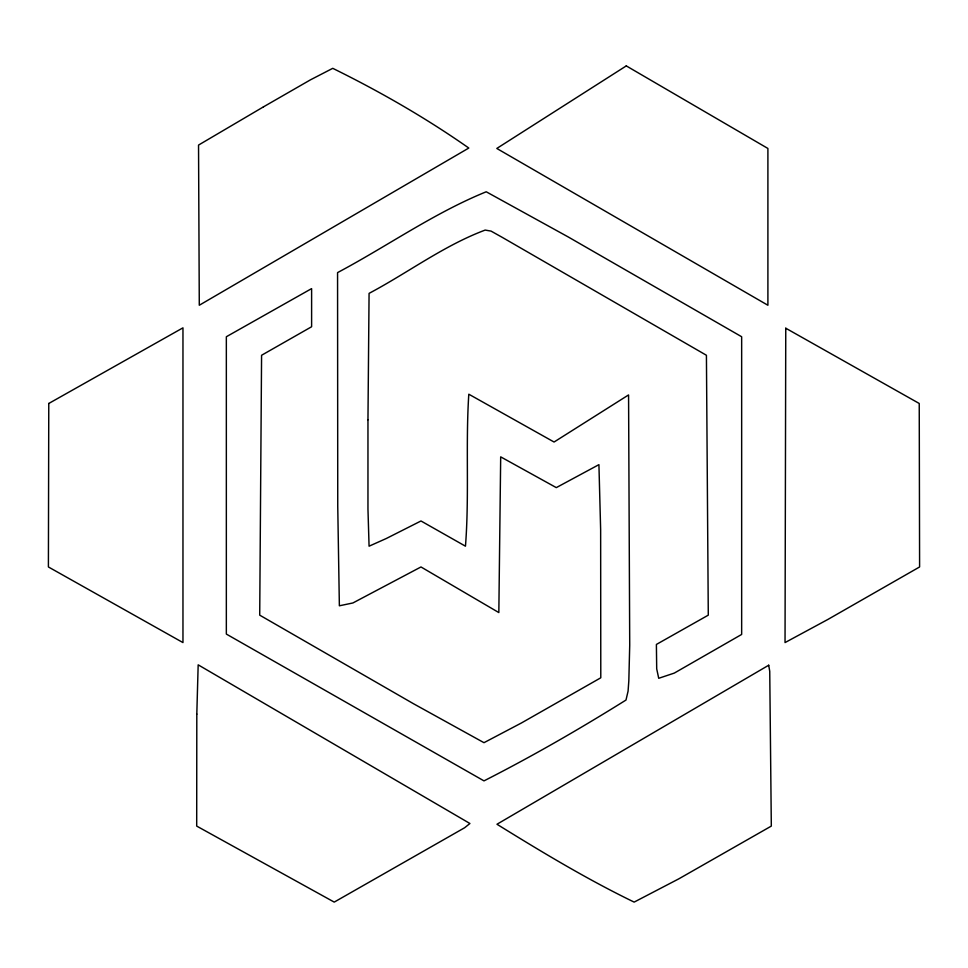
<?xml version="1.0" encoding="UTF-8"?>
<svg xmlns="http://www.w3.org/2000/svg" width="968" height="968" viewBox="0 0 968 968"><rect width="100%" height="100%" fill="white"/><g stroke="black" fill="none" stroke-linecap="round" stroke-linejoin="round"><path stroke-width="1.45" d="M196.806 714.094L196.698 826.091L334.226 902.103L464.664 827.725L469.916 823.502L198.174 664.835L196.806 714.094M48.775 403.474L48.4 566.958L182.964 642.583L182.964 327.837L48.775 403.474M367.961 419.773L367.961 509.12L369.074 546.194L386.268 538.523L420.983 520.978L465.463 546.194C469.395 495.664 465.511 444.784 468.802 394.206L554.071 442.025L628.571 394.932L629.72 645.22L628.825 680.806L628.075 691.164L625.994 700.045C579.832 728.892 532.509 756.19 483.988 780.874L226.343 634.076L226.343 336.743L311.611 288.609L311.611 326.748L261.578 355.268L259.714 615.152L413.505 703.736L483.988 742.686L521.425 722.975L600.789 677.794L600.644 529.702L598.926 464.652L556.298 487.618L500.686 456.86L498.835 612.575L420.983 566.958L352.896 602.967L339.369 605.799L337.747 506.3L337.566 272.601C387.273 246.199 433.942 213.033 486.226 191.785L568.18 236.93L741.657 336.743L741.657 634.439L674.309 673.087L658.724 678.29L656.703 668.864L656.389 644.446L708.286 615.152L706.422 355.268L502.319 237.402L491.042 231.098L485.162 230.082C443.84 245.545 407.903 272.782 369.074 293.364L367.961 419.773M785.762 328.212L785.036 642.583L827.93 619.423L919.6 566.958L919.237 403.474L785.762 328.212M626.284 65.897L496.802 148.455L767.902 305.247L767.902 148.455L626.284 65.897M263.417 106.891L198.537 145.079L199.287 305.247L468.802 148.043C425.859 117.927 379.807 91.5 332.75 68.329L310.462 79.836L263.417 106.891M768.713 665.222L496.971 824.252C541.656 851.913 586.85 879.162 634.149 902.103L678.919 878.787L771.315 826.091L769.741 671.356L768.713 665.222"/></g></svg>
